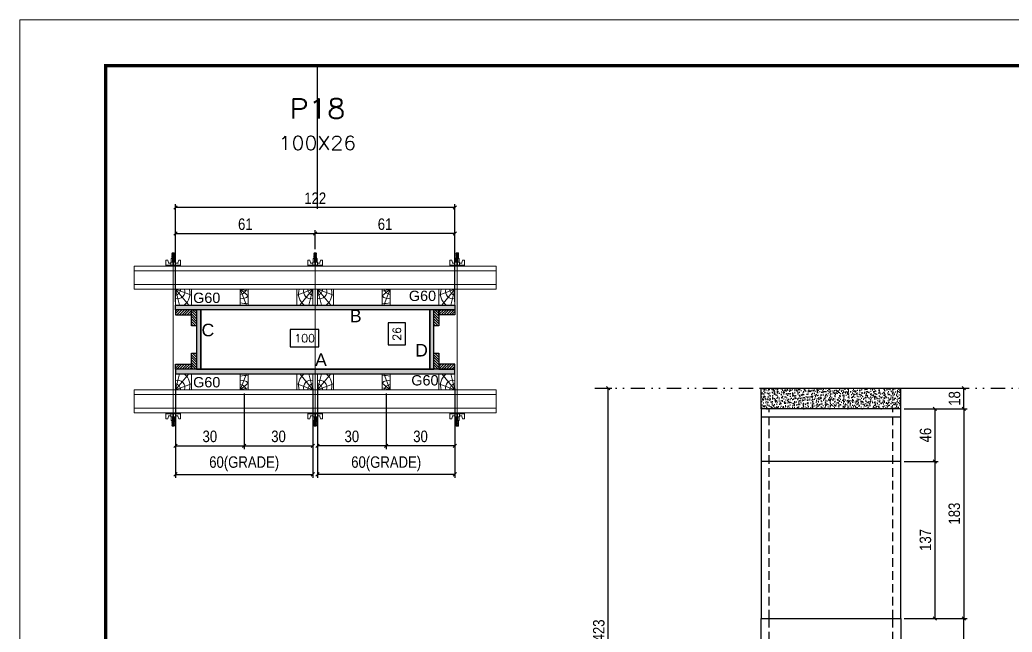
# Model space of a CAD drawing. Header units: millimetres. Extents: x 787 to 8287, y -592 to 17063.
# Drawn here: x 4609 to 5476, y 6815 to 7350 of the extents above; entities that cross this region are included whole.
import ezdxf
from ezdxf.enums import TextEntityAlignment as Align

# ---------------------------------------------------------------- set-up
doc = ezdxf.new("R2010")
doc.units = ezdxf.units.MM
for name, pattern in [('DASHED', [0.75, 0.5, -0.25]), ('DIVIDE2', [0.625, 0.25, -0.125, 0, -0.125, 0, -0.125]), ('HIDDEN', [0.375, 0.25, -0.125])]:
    doc.linetypes.add(name, pattern=pattern)
for name, color, linetype in [('CHAPA', 1, 'Continuous'), ('COTA', 241, 'Continuous'), ('Cota Seção (2x)', 241, 'Continuous'), ('Nível', 160, 'Continuous'), ('Painéis', 200, 'Continuous'), ('SARR_2.2x7', 40, 'Continuous'), ('SARRAFO', 251, 'Continuous'), ('Sarrafo de Pressão', 42, 'HIDDEN'), ('Texto de Titulo', 7, 'Continuous'), ('Texto Qtd Sarr', 242, 'Continuous'), ('TEXTO_GERAL', 7, 'Continuous')]:
    doc.layers.add(name, color=color, linetype=linetype)
for name, color, linetype, lineweight in [('Folhas', 255, 'Continuous', 9), ('Hachura', 251, 'Continuous', 9), ('Madeira', 126, 'Continuous', 18), ('Perfil Metálico', 224, 'Continuous', 18), ('SARRAFO DE PRESSAO', 251, 'DASHED', 9), ('Texto Seção', 7, 'Continuous', 15)]:
    doc.layers.add(name, color=color, linetype=linetype, lineweight=lineweight)
doc.styles.add('ARIAL', font='arial.ttf')
doc.styles.add('COTA TECNICA', font='techl___.ttf', dxfattribs={"height": 10})
doc.styles.add('COTA TECNICA 2X', font='techl___.ttf', dxfattribs={"height": 10})
doc.styles.add('COTA TECNICA-50', font='techl___.ttf', dxfattribs={"height": 10})
doc.styles.add('ROMANS', font='romans.shx')
doc.styles.add('SANSSERIF', font='sas_____.pfb')
doc.dimstyles.new('COTA PAINEL-50', dxfattribs={"dimtxt": 10, "dimasz": 3, "dimexe": 3, "dimexo": 3, "dimgap": 3, "dimtad": 1, "dimdec": 1, "dimzin": 12, "dimdsep": 46, "dimtxsty": 'COTA TECNICA-50', "dimblk1": 'OBLIQUE', "dimblk2": 'OBLIQUE', "dimsah": 1, "dimcen": 0.9, "dimclrd": 4, "dimclre": 4, "dimclrt": 240, "dimadec": 1, "dimazin": 3, "dimtfac": 1, "dimtdec": 1, "dimtmove": 0, "dimatfit": 3, "dimfxl": 0, "dimtolj": 1, "dimtzin": 12, "dimarcsym": 0})
doc.dimstyles.new('PAINEL', dxfattribs={"dimtxt": 10, "dimasz": 3, "dimexe": 3, "dimexo": 3, "dimgap": 3, "dimtad": 1, "dimdec": 1, "dimzin": 12, "dimdsep": 46, "dimtxsty": 'COTA TECNICA', "dimblk1": 'OBLIQUE', "dimblk2": 'OBLIQUE', "dimsah": 1, "dimcen": 0.9, "dimclrd": 4, "dimclre": 4, "dimclrt": 240, "dimadec": 1, "dimazin": 3, "dimtfac": 1, "dimtdec": 1, "dimtmove": 0, "dimatfit": 3, "dimfxl": 0, "dimtolj": 1, "dimtzin": 12, "dimarcsym": 0})
doc.dimstyles.new('SECAO PILAR', dxfattribs={"dimtxt": 10, "dimasz": 3, "dimexe": 3, "dimexo": 3, "dimgap": 3, "dimtad": 1, "dimdec": 1, "dimlfac": 0.5, "dimzin": 12, "dimdsep": 46, "dimtxsty": 'COTA TECNICA 2X', "dimblk1": 'OBLIQUE', "dimblk2": 'OBLIQUE', "dimsah": 1, "dimcen": 0.9, "dimclrd": 256, "dimclre": 256, "dimclrt": 256, "dimadec": 1, "dimazin": 3, "dimtfac": 1, "dimtdec": 1, "dimtmove": 0, "dimatfit": 3, "dimfxl": 0, "dimtolj": 1, "dimtzin": 12, "dimarcsym": 0})
doc.dimstyles.new('SECÇÃO 2', dxfattribs={"dimtxt": 7, "dimasz": 6, "dimexe": 0.18, "dimexo": 2, "dimgap": -4, "dimtad": 3, "dimdec": 1, "dimlfac": 0.5, "dimzin": 12, "dimdsep": 46, "dimtxsty": 'ROMANS', "dimblk": 'ARCHTICK', "dimcen": 0.09, "dimse1": 1, "dimse2": 1, "dimsd1": 1, "dimsd2": 1, "dimclrd": 180, "dimclre": 5, "dimclrt": 1, "dimadec": 0, "dimazin": 3, "dimtfac": 1, "dimtdec": 1, "dimtofl": 0, "dimtmove": 0, "dimatfit": 3, "dimldrblk": 'ARCHTICK', "dimfxl": 0, "dimtolj": 1, "dimtzin": 0, "dimarcsym": 0})

# ---------------------------------------------------------------- blocks, each defined once
blk = doc.blocks.new('9999999999')
at = {"layer": 'Folhas'}
blk.add_lwpolyline([(98138.98, 34190.21), (99623.98, 34190.21), (99623.98, 35240.21), (98138.98, 35240.21)], close=True, dxfattribs=at)
at = {"layer": 'Folhas', "color": 30, "const_width": 3}
blk.add_lwpolyline([(98213.98, 34230.21), (99583.98, 34230.21), (99583.98, 35200.21), (98213.98, 35200.21)], close=True, dxfattribs=at)
blk = doc.blocks.new('titulo1')
at = {"layer": 'Defpoints', "color": 252, "linetype": 'HIDDEN', "ltscale": 2}
blk.add_line((0, 0), (0, 125), dxfattribs=at)
at = {"layer": 'Defpoints', "style": 'ROMANS', "oblique": 15}
blk.add_attdef('FOLHA', text='', height=10, dxfattribs=at).set_placement((0, 15.58), align=Align.MIDDLE_CENTER)
at = {"layer": 'Texto Qtd Sarr', "color": 3, "style": 'ROMANS', "oblique": 15}
for tag, height, p in [('TITULO', 17, (0, 71.45)), ('SEÇÃO', 12, (0, 41.55))]:
    blk.add_attdef(tag, text='', height=height, dxfattribs=at).set_placement(p, align=Align.MIDDLE_CENTER)
blk = doc.blocks.new('*D63')
at = {"layer": 'Cota Seção (2x)', "color": 180, "lineweight": -2}
for p, q in [((4870.2, 7079.36), (4845.2, 7079.36)), ((4845.2, 7079.36), (4845.2, 7064.36)), ((4870.2, 7064.36), (4870.2, 7079.36)), ((4845.2, 7064.36), (4870.2, 7064.36))]:
    blk.add_line(p, q, dxfattribs=at)
at = {"layer": 'Defpoints', "color": 0}
for p in [(4766.92, 7096.75), (4966.92, 7096.75), (4766.92, 7060.36)]:
    blk.add_point(p, dxfattribs=at)
at = {"layer": 'Cota Seção (2x)', "color": 1, "insert": (4857.7, 7071.86), "char_height": 7, "attachment_point": 5, "style": 'ROMANS'}
blk.add_mtext('\\A1;100', dxfattribs=at)
blk = doc.blocks.new('_ArchTick')
at = {"color": 0, "linetype": 'ByBlock', "const_width": 0.15}
blk.add_lwpolyline([(-0.5, -0.5), (0.5, 0.5)], dxfattribs=at)
blk = doc.blocks.new('_Oblique')
at = {"color": 0, "linetype": 'ByBlock', "lineweight": -2}
blk.add_line((-0.5, -0.5), (0.5, 0.5), dxfattribs=at)
blk = doc.blocks.new('*D64')
at = {"layer": 'Cota Seção (2x)', "lineweight": -2}
for p, q in [((4744.92, 7103.75), (4744.92, 7189.04)), ((4988.92, 7186.04), (4744.92, 7186.04)), ((4988.92, 7103.75), (4988.92, 7189.04))]:
    blk.add_line(p, q, dxfattribs=at)
at = {"layer": 'Defpoints', "color": 0}
for p in [(4744.92, 7186.04), (4744.92, 7100.75), (4988.92, 7100.75)]:
    blk.add_point(p, dxfattribs=at)
at = {"layer": 'Cota Seção (2x)', "lineweight": -2, "xscale": 3, "yscale": 3, "zscale": 3, "rotation": 180}
blk.add_blockref('_Oblique', (4744.92, 7186.04), dxfattribs=at)
at = {"layer": 'Cota Seção (2x)', "lineweight": -2, "xscale": 3, "yscale": 3, "zscale": 3}
blk.add_blockref('_Oblique', (4988.92, 7186.04), dxfattribs=at)
at = {"layer": 'Cota Seção (2x)', "insert": (4866.92, 7194.1), "char_height": 10, "attachment_point": 5, "style": 'COTA TECNICA 2X'}
blk.add_mtext('\\A1;122', dxfattribs=at)
blk = doc.blocks.new('*D65')
at = {"layer": 'Cota Seção (2x)', "lineweight": -2}
for p, q in [((4866.92, 7149.55), (4866.92, 7166.27)), ((4988.92, 7163.27), (4866.92, 7163.27)), ((4988.92, 7137.75), (4988.92, 7166.27))]:
    blk.add_line(p, q, dxfattribs=at)
at = {"layer": 'Defpoints', "color": 0}
for p in [(4866.92, 7163.27), (4866.92, 7146.55), (4988.92, 7134.75)]:
    blk.add_point(p, dxfattribs=at)
at = {"layer": 'Cota Seção (2x)', "lineweight": -2, "xscale": 3, "yscale": 3, "zscale": 3, "rotation": 180}
blk.add_blockref('_Oblique', (4866.92, 7163.27), dxfattribs=at)
at = {"layer": 'Cota Seção (2x)', "lineweight": -2, "xscale": 3, "yscale": 3, "zscale": 3}
blk.add_blockref('_Oblique', (4988.92, 7163.27), dxfattribs=at)
at = {"layer": 'Cota Seção (2x)', "insert": (4927.92, 7171.38), "char_height": 10, "attachment_point": 5, "style": 'COTA TECNICA 2X'}
blk.add_mtext('\\A1;61', dxfattribs=at)
blk = doc.blocks.new('*D66')
at = {"layer": 'Cota Seção (2x)', "lineweight": -2}
for p, q in [((4744.92, 7137.75), (4744.92, 7166.27)), ((4744.92, 7163.27), (4866.92, 7163.27)), ((4866.92, 7149.55), (4866.92, 7166.27))]:
    blk.add_line(p, q, dxfattribs=at)
at = {"layer": 'Defpoints', "color": 0}
for p in [(4866.92, 7163.27), (4866.92, 7146.55), (4744.92, 7134.75)]:
    blk.add_point(p, dxfattribs=at)
at = {"layer": 'Cota Seção (2x)', "lineweight": -2, "xscale": 3, "yscale": 3, "zscale": 3, "rotation": 180}
blk.add_blockref('_Oblique', (4744.92, 7163.27), dxfattribs=at)
at = {"layer": 'Cota Seção (2x)', "lineweight": -2, "xscale": 3, "yscale": 3, "zscale": 3}
blk.add_blockref('_Oblique', (4866.92, 7163.27), dxfattribs=at)
at = {"layer": 'Cota Seção (2x)', "insert": (4805.92, 7171.38), "char_height": 10, "attachment_point": 5, "style": 'COTA TECNICA 2X'}
blk.add_mtext('\\A1;61', dxfattribs=at)
blk = doc.blocks.new('*D67')
at = {"layer": 'Cota Seção (2x)', "color": 180, "lineweight": -2}
for p, q in [((4945.78, 7085.32), (4930.78, 7085.32)), ((4930.78, 7085.32), (4930.78, 7065.98)), ((4945.78, 7065.98), (4945.78, 7085.32)), ((4930.78, 7065.98), (4945.78, 7065.98))]:
    blk.add_line(p, q, dxfattribs=at)
at = {"layer": 'Defpoints', "color": 0}
for p in [(4966.92, 7096.75), (4949.78, 7044.75), (4966.92, 7044.75)]:
    blk.add_point(p, dxfattribs=at)
at = {"layer": 'Cota Seção (2x)', "color": 1, "insert": (4938.28, 7075.65), "char_height": 7, "attachment_point": 5, "rotation": 90, "style": 'ROMANS'}
blk.add_mtext('\\A1;26', dxfattribs=at)
blk = doc.blocks.new('C')
at = {"layer": 'Hachura', "color": 0}
for p, q in [((0, 3.22), (0, -3.22)), ((0.45, 3.22), (0, 3.22)), ((0.46, 3.16), (0, 3.16)), ((0.46, 3.05), (0, 3.05)), ((0.46, 2.88), (0, 2.88)), ((0, 2.75), (0, -1.16)), ((0.46, 2.65), (0, 2.65)), ((0.46, 2.23), (0, 2.23)), ((0.46, 1.51), (0, 1.51)), ((0.39, 0.49), (0.17, 0.49)), ((0.45, -3.23), (0.45, 3.22)), ((0.45, 3.22), (2.58, 3.22)), ((1.74, 0.97), (0.45, 0.97)), ((1.45, 0.1), (0.45, 0.1)), ((1.35, 1.94), (1.35, 0.96)), ((2.58, 2.39), (1.47, 2.09)), ((1.74, -0.97), (1.74, 0.97)), ((1.74, 0.97), (1.74, 0.84)), ((1.74, 0.97), (1.74, 0.84)), ((1.74, 0.84), (3.35, 0.84)), ((3.35, 0.45), (1.74, 0.45)), ((2.58, 3.22), (2.58, 2.39)), ((3.32, 0.84), (3.32, -0.84)), ((3.35, 0.84), (3.35, -0.84)), ((3.68, 0.45), (3.35, 0.45)), ((3.84, -0.52), (3.35, 0.45)), ((3.35, 0.06), (3.67, -0.57)), ((3.68, 0.45), (4.16, -0.52)), ((3.72, 0.5), (4.25, -0.57)), ((4.37, -0.55), (3.83, 0.53)), ((4.15, 0.45), (3.93, 0.45)), ((4.42, -0.52), (3.93, 0.45)), ((4.15, 0.45), (4.26, 0.45)), ((4.26, 0.45), (4.74, -0.52)), ((4.3, 0.5), (4.83, -0.57)), ((4.95, -0.55), (4.41, 0.53)), ((4.51, 0.45), (4.84, 0.45)), ((5, -0.52), (4.51, 0.45)), ((4.84, 0.45), (5.32, -0.52)), ((4.88, 0.5), (5.41, -0.57)), ((5.53, -0.55), (4.99, 0.53)), ((5.58, -0.52), (5.09, 0.45)), ((5.42, 0.45), (5.09, 0.45)), ((5.58, -0.52), (5.09, 0.45)), ((5.42, 0.45), (5.74, -0.19)), ((5.46, 0.5), (5.74, -0.07)), ((5.74, 0.19), (5.57, 0.53)), ((5.74, 0.32), (5.68, 0.45)), ((5.68, 0.45), (5.74, 0.45)), ((5.74, 0.45), (5.9, 0.29)), ((5.74, 0.45), (5.74, -0.52)), ((5.9, -0.36), (5.9, 0.29)), ((0.45, 0), (0, 0)), ((0.46, -1.52), (0, -1.52)), ((0.46, -2.23), (0, -2.23)), ((0.46, -2.65), (0, -2.65)), ((0.46, -2.88), (0, -2.88)), ((0.46, -3.05), (0, -3.05)), ((0.46, -3.16), (0, -3.16)), ((0, -3.22), (2.57, -3.22)), ((0.08, -0.48), (0.29, -0.48)), ((0.29, -0.48), (0.4, -0.48)), ((0.45, 0), (0.45, -0.97)), ((0.45, -0.16), (1.45, -0.16)), ((0.45, -0.65), (0.45, -0.32)), ((0.45, -3.23), (0.45, -0.65)), ((0.45, -0.97), (1.74, -0.97)), ((1.35, -1.94), (1.35, -0.97)), ((2.58, -2.39), (1.47, -2.1)), ((3.35, -0.32), (1.74, -0.32)), ((3.35, -0.84), (1.74, -0.84)), ((2.58, -3.23), (2.58, -2.39)), ((3.35, -0.07), (3.58, -0.52)), ((3.35, -0.52), (3.58, -0.52)), ((3.84, -0.52), (4.16, -0.52)), ((4.42, -0.52), (4.74, -0.52)), ((4.63, -0.52), (4.74, -0.52)), ((5, -0.52), (5.32, -0.52)), ((5.58, -0.52), (5.74, -0.52)), ((5.74, -0.52), (5.9, -0.36)), ((5.74, -0.52), (5.74, -0.52))]:
    blk.add_line(p, q, dxfattribs=at)
for centre, radius, start, end in [((1.52, 1.94), 0.161, 104.7436, 180), ((1.44, -0.03), 0.129, 272.695, 87.305), ((3.81, 0.39), 0.143, 25.5688, 154.4312), ((4.39, 0.39), 0.143, 25.5688, 154.4312), ((4.97, 0.39), 0.143, 25.5688, 154.4312), ((5.55, 0.39), 0.143, 25.5688, 154.4312), ((0.17, -0.37), 0.174, 221.744, 317.8592), ((1.52, -1.94), 0.161, 180, 255.2564), ((3.71, -0.4), 0.174, 222.1408, 318.256), ((4.29, -0.4), 0.174, 222.1408, 318.256), ((4.87, -0.4), 0.174, 222.1408, 318.256), ((5.45, -0.4), 0.174, 222.1408, 318.256), ((5.61, -0.4), 0.174, 317.8592, 318.256)]:
    blk.add_arc(centre, radius, start, end, dxfattribs=at)
blk = doc.blocks.new('PONTALETE')
at = {"layer": 'Madeira'}
for q in [(2.71, 7), (7, 5.76), (7, 1.74)]:
    blk.add_line((0, 0), q, dxfattribs=at)
blk.add_lwpolyline([(0, 0), (7, 0), (7, 7), (0, 7)], close=True, dxfattribs=at)
for centre, radius, start, end in [((2.04, 0.06), 6.23, 37.2818, 109.0913), ((1.09, 0.9), 3.19, 343.603, 109.9847), ((-0.21, -0.78), 3.09, 14.6322, 86.0383)]:
    blk.add_arc(centre, radius, start, end, dxfattribs=at)
blk = doc.blocks.new('*D68')
at = {"layer": 'Cota Seção (2x)', "lineweight": -2}
for p, q in [((4868.92, 7028.09), (4868.92, 6950.03)), ((4988.92, 7028.09), (4988.92, 6950.03)), ((4988.92, 6953.03), (4868.92, 6953.03))]:
    blk.add_line(p, q, dxfattribs=at)
at = {"layer": 'Defpoints', "color": 0}
for p in [(4868.92, 7031.09), (4988.92, 7031.09), (4868.92, 6953.03)]:
    blk.add_point(p, dxfattribs=at)
at = {"layer": 'Cota Seção (2x)', "lineweight": -2, "xscale": 3, "yscale": 3, "zscale": 3, "rotation": 180}
blk.add_blockref('_Oblique', (4868.92, 6953.03), dxfattribs=at)
at = {"layer": 'Cota Seção (2x)', "lineweight": -2, "xscale": 3, "yscale": 3, "zscale": 3}
blk.add_blockref('_Oblique', (4988.92, 6953.03), dxfattribs=at)
at = {"layer": 'Cota Seção (2x)', "insert": (4928.92, 6962.25), "char_height": 10, "attachment_point": 5, "style": 'COTA TECNICA 2X'}
blk.add_mtext('\\A1;60(GRADE)', dxfattribs=at)
blk = doc.blocks.new('MEIO PONTALETE')
at = {"layer": 'Madeira'}
for q in [(2.71, 7), (3.5, 2.88), (3.5, 0.87)]:
    blk.add_line((0, 0), q, dxfattribs=at)
blk.add_lwpolyline([(0, 0), (3.5, 0), (3.5, 7), (0, 7)], close=True, dxfattribs=at)
for centre, radius, start, end in [((2.04, 0.06), 6.23, 76.4499, 109.0913), ((1.09, 0.9), 3.19, 40.9063, 109.9847), ((-0.21, -0.78), 3.09, 14.6322, 86.0383)]:
    blk.add_arc(centre, radius, start, end, dxfattribs=at)
blk = doc.blocks.new('*D1120')
at = {"layer": 'Cota Seção (2x)', "lineweight": -2}
for p, q in [((4928.92, 7023.75), (4928.92, 6974.9)), ((4988.92, 7023.75), (4988.92, 6974.9)), ((4988.92, 6977.9), (4928.92, 6977.9))]:
    blk.add_line(p, q, dxfattribs=at)
at = {"layer": 'Defpoints', "color": 0}
for p in [(4928.92, 7026.75), (4988.92, 7026.75), (4928.92, 6977.9)]:
    blk.add_point(p, dxfattribs=at)
at = {"layer": 'Cota Seção (2x)', "lineweight": -2, "xscale": 3, "yscale": 3, "zscale": 3, "rotation": 180}
blk.add_blockref('_Oblique', (4928.92, 6977.9), dxfattribs=at)
at = {"layer": 'Cota Seção (2x)', "lineweight": -2, "xscale": 3, "yscale": 3, "zscale": 3}
blk.add_blockref('_Oblique', (4988.92, 6977.9), dxfattribs=at)
at = {"layer": 'Cota Seção (2x)', "insert": (4958.92, 6986.12), "char_height": 10, "attachment_point": 5, "style": 'COTA TECNICA 2X'}
blk.add_mtext('\\A1;30', dxfattribs=at)
blk = doc.blocks.new('*D1121')
at = {"layer": 'Cota Seção (2x)', "lineweight": -2}
for p, q in [((4868.92, 7023.75), (4868.92, 6974.9)), ((4928.92, 7023.75), (4928.92, 6974.9)), ((4928.92, 6977.9), (4868.92, 6977.9))]:
    blk.add_line(p, q, dxfattribs=at)
at = {"layer": 'Defpoints', "color": 0}
for p in [(4868.92, 7026.75), (4928.92, 7026.75), (4868.92, 6977.9)]:
    blk.add_point(p, dxfattribs=at)
at = {"layer": 'Cota Seção (2x)', "lineweight": -2, "xscale": 3, "yscale": 3, "zscale": 3, "rotation": 180}
blk.add_blockref('_Oblique', (4868.92, 6977.9), dxfattribs=at)
at = {"layer": 'Cota Seção (2x)', "lineweight": -2, "xscale": 3, "yscale": 3, "zscale": 3}
blk.add_blockref('_Oblique', (4928.92, 6977.9), dxfattribs=at)
at = {"layer": 'Cota Seção (2x)', "insert": (4898.92, 6986.12), "char_height": 10, "attachment_point": 5, "style": 'COTA TECNICA 2X'}
blk.add_mtext('\\A1;30', dxfattribs=at)
blk = doc.blocks.new('*D69')
at = {"layer": 'Cota Seção (2x)', "lineweight": -2}
for p, q in [((4744.92, 7028.09), (4744.92, 6950.03)), ((4864.92, 7028.09), (4864.92, 6950.03)), ((4744.92, 6953.03), (4864.92, 6953.03))]:
    blk.add_line(p, q, dxfattribs=at)
at = {"layer": 'Defpoints', "color": 0}
for p in [(4744.92, 7031.09), (4864.92, 7031.09), (4864.92, 6953.03)]:
    blk.add_point(p, dxfattribs=at)
at = {"layer": 'Cota Seção (2x)', "lineweight": -2, "xscale": 3, "yscale": 3, "zscale": 3, "rotation": 180}
blk.add_blockref('_Oblique', (4744.92, 6953.03), dxfattribs=at)
at = {"layer": 'Cota Seção (2x)', "lineweight": -2, "xscale": 3, "yscale": 3, "zscale": 3}
blk.add_blockref('_Oblique', (4864.92, 6953.03), dxfattribs=at)
at = {"layer": 'Cota Seção (2x)', "insert": (4804.92, 6962.25), "char_height": 10, "attachment_point": 5, "style": 'COTA TECNICA 2X'}
blk.add_mtext('\\A1;60(GRADE)', dxfattribs=at)
blk = doc.blocks.new('*D1122')
at = {"layer": 'Cota Seção (2x)', "lineweight": -2}
for p, q in [((4744.92, 7023.75), (4744.92, 6974.9)), ((4804.92, 7023.75), (4804.92, 6974.9)), ((4744.92, 6977.9), (4804.92, 6977.9))]:
    blk.add_line(p, q, dxfattribs=at)
at = {"layer": 'Defpoints', "color": 0}
for p in [(4744.92, 7026.75), (4804.92, 7026.75), (4804.92, 6977.9)]:
    blk.add_point(p, dxfattribs=at)
at = {"layer": 'Cota Seção (2x)', "lineweight": -2, "xscale": 3, "yscale": 3, "zscale": 3, "rotation": 180}
blk.add_blockref('_Oblique', (4744.92, 6977.9), dxfattribs=at)
at = {"layer": 'Cota Seção (2x)', "lineweight": -2, "xscale": 3, "yscale": 3, "zscale": 3}
blk.add_blockref('_Oblique', (4804.92, 6977.9), dxfattribs=at)
at = {"layer": 'Cota Seção (2x)', "insert": (4774.92, 6986.12), "char_height": 10, "attachment_point": 5, "style": 'COTA TECNICA 2X'}
blk.add_mtext('\\A1;30', dxfattribs=at)
blk = doc.blocks.new('*D1123')
at = {"layer": 'Cota Seção (2x)', "lineweight": -2}
for p, q in [((4804.92, 7023.75), (4804.92, 6974.9)), ((4864.92, 7023.75), (4864.92, 6974.9)), ((4804.92, 6977.9), (4864.92, 6977.9))]:
    blk.add_line(p, q, dxfattribs=at)
at = {"layer": 'Defpoints', "color": 0}
for p in [(4804.92, 7026.75), (4864.92, 7026.75), (4864.92, 6977.9)]:
    blk.add_point(p, dxfattribs=at)
at = {"layer": 'Cota Seção (2x)', "lineweight": -2, "xscale": 3, "yscale": 3, "zscale": 3, "rotation": 180}
blk.add_blockref('_Oblique', (4804.92, 6977.9), dxfattribs=at)
at = {"layer": 'Cota Seção (2x)', "lineweight": -2, "xscale": 3, "yscale": 3, "zscale": 3}
blk.add_blockref('_Oblique', (4864.92, 6977.9), dxfattribs=at)
at = {"layer": 'Cota Seção (2x)', "insert": (4834.92, 6986.12), "char_height": 10, "attachment_point": 5, "style": 'COTA TECNICA 2X'}
blk.add_mtext('\\A1;30', dxfattribs=at)
blk = doc.blocks.new('*D1272')
at = {"layer": 'COTA', "color": 4, "lineweight": -2}
for p, q in [((5113.99, 7028.25), (5125.84, 7028.25)), ((5122.84, 6605.25), (5122.84, 7028.25)), ((5113.99, 6605.25), (5125.84, 6605.25))]:
    blk.add_line(p, q, dxfattribs=at)
at = {"layer": 'Defpoints', "color": 0}
for p in [(5110.99, 7028.25), (5122.84, 7028.25), (5110.99, 6605.25)]:
    blk.add_point(p, dxfattribs=at)
at = {"layer": 'COTA', "color": 4, "lineweight": -2, "xscale": 3, "yscale": 3, "zscale": 3}
for p, rotation in [((5122.84, 7028.25), 90), ((5122.84, 6605.25), 270)]:
    blk.add_blockref('_Oblique', p, dxfattribs=dict(at, rotation=rotation))
at = {"layer": 'COTA', "color": 240, "insert": (5114.62, 6816.75), "char_height": 10, "attachment_point": 5, "rotation": 90, "style": 'COTA TECNICA-50'}
blk.add_mtext('\\A1;423', dxfattribs=at)
blk = doc.blocks.new('*D505')
at = {"layer": 'COTA', "color": 4, "lineweight": -2}
for p, q in [((5381.26, 6827.25), (5436.34, 6827.25)), ((5433.34, 6729.25), (5433.34, 6827.25)), ((5381.26, 6729.25), (5436.34, 6729.25))]:
    blk.add_line(p, q, dxfattribs=at)
at = {"layer": 'Defpoints', "color": 0}
for p in [(5378.26, 6827.25), (5433.34, 6827.25), (5378.26, 6729.25)]:
    blk.add_point(p, dxfattribs=at)
at = {"layer": 'COTA', "color": 4, "lineweight": -2, "xscale": 3, "yscale": 3, "zscale": 3}
for p, rotation in [((5433.34, 6827.25), 90), ((5433.34, 6729.25), 270)]:
    blk.add_blockref('_Oblique', p, dxfattribs=dict(at, rotation=rotation))
at = {"layer": 'COTA', "color": 240, "insert": (5425.24, 6778.25), "char_height": 10, "attachment_point": 5, "rotation": 90, "style": 'COTA TECNICA-50'}
blk.add_mtext('\\A1;98', dxfattribs=at)
blk = doc.blocks.new('*D506')
at = {"layer": 'COTA', "color": 4, "lineweight": -2}
for p, q in [((5347.26, 7028.25), (5436.34, 7028.25)), ((5433.34, 7010.25), (5433.34, 7028.25)), ((5381.26, 7010.25), (5436.34, 7010.25))]:
    blk.add_line(p, q, dxfattribs=at)
at = {"layer": 'Defpoints', "color": 0}
for p in [(5344.26, 7028.25), (5433.34, 7028.25), (5378.26, 7010.25)]:
    blk.add_point(p, dxfattribs=at)
at = {"layer": 'COTA', "color": 4, "lineweight": -2, "xscale": 3, "yscale": 3, "zscale": 3}
for p, rotation in [((5433.34, 7028.25), 90), ((5433.34, 7010.25), 270)]:
    blk.add_blockref('_Oblique', p, dxfattribs=dict(at, rotation=rotation))
at = {"layer": 'COTA', "color": 240, "insert": (5425.25, 7019.25), "char_height": 10, "attachment_point": 5, "rotation": 90, "style": 'COTA TECNICA-50'}
blk.add_mtext('\\A1;18', dxfattribs=at)
blk = doc.blocks.new('*D507')
at = {"layer": 'COTA', "color": 4, "lineweight": -2}
for p, q in [((5381.26, 7010.25), (5436.34, 7010.25)), ((5433.34, 7010.25), (5433.34, 6827.25)), ((5381.26, 6827.25), (5436.34, 6827.25))]:
    blk.add_line(p, q, dxfattribs=at)
at = {"layer": 'Defpoints', "color": 0}
for p in [(5378.26, 7010.25), (5378.26, 6827.25), (5433.34, 6827.25)]:
    blk.add_point(p, dxfattribs=at)
at = {"layer": 'COTA', "color": 4, "lineweight": -2, "xscale": 3, "yscale": 3, "zscale": 3}
for p, rotation in [((5433.34, 7010.25), 90), ((5433.34, 6827.25), 270)]:
    blk.add_blockref('_Oblique', p, dxfattribs=dict(at, rotation=rotation))
at = {"layer": 'COTA', "color": 240, "insert": (5425.1, 6918.75), "char_height": 10, "attachment_point": 5, "rotation": 90, "style": 'COTA TECNICA-50'}
blk.add_mtext('\\A1;183', dxfattribs=at)
blk = doc.blocks.new('*D1282')
at = {"layer": 'COTA', "color": 4, "lineweight": -2}
for p, q in [((5381.26, 7010.25), (5411.07, 7010.25)), ((5408.07, 7010.25), (5408.07, 6964.25)), ((5381.26, 6964.25), (5411.07, 6964.25))]:
    blk.add_line(p, q, dxfattribs=at)
at = {"layer": 'Defpoints', "color": 0}
for p in [(5378.26, 7010.25), (5378.26, 6964.25), (5408.07, 6964.25)]:
    blk.add_point(p, dxfattribs=at)
at = {"layer": 'COTA', "color": 4, "lineweight": -2, "xscale": 3, "yscale": 3, "zscale": 3}
for p, rotation in [((5408.07, 7010.25), 90), ((5408.07, 6964.25), 270)]:
    blk.add_blockref('_Oblique', p, dxfattribs=dict(at, rotation=rotation))
at = {"layer": 'COTA', "color": 240, "insert": (5399.97, 6987.25), "char_height": 10, "attachment_point": 5, "rotation": 90, "style": 'COTA TECNICA'}
blk.add_mtext('\\A1;46', dxfattribs=at)
blk = doc.blocks.new('*D1283')
at = {"layer": 'COTA', "color": 4, "lineweight": -2}
for p, q in [((5381.26, 6964.25), (5411.07, 6964.25)), ((5408.07, 6964.25), (5408.07, 6827.25)), ((5381.26, 6827.25), (5411.07, 6827.25))]:
    blk.add_line(p, q, dxfattribs=at)
at = {"layer": 'Defpoints', "color": 0}
for p in [(5378.26, 6964.25), (5378.26, 6827.25), (5408.07, 6827.25)]:
    blk.add_point(p, dxfattribs=at)
at = {"layer": 'COTA', "color": 4, "lineweight": -2, "xscale": 3, "yscale": 3, "zscale": 3}
for p, rotation in [((5408.07, 6964.25), 90), ((5408.07, 6827.25), 270)]:
    blk.add_blockref('_Oblique', p, dxfattribs=dict(at, rotation=rotation))
at = {"layer": 'COTA', "color": 240, "insert": (5399.85, 6895.75), "char_height": 10, "attachment_point": 5, "rotation": 90, "style": 'COTA TECNICA'}
blk.add_mtext('\\A1;137', dxfattribs=at)

msp = doc.modelspace()

# ---------------------------------------------------------------- hatches: boundary and pattern name
at = {"layer": 'COTA', "linetype": 'ByBlock'}
h = msp.add_hatch(dxfattribs=at)
h.set_pattern_fill('AR-CONC', color=256, scale=0.03)
h.set_pattern_definition([(50, (-3158.827, 2916.2606), (5.46554, -0.4781726), [0.5715, -6.2865]), (355, (-3158.827, 2916.2606), (-1.0573026, 5.7317054), [0.4572, -5.0292175]), (100.451445, (-3158.3713, 2916.2207), (4.4082374, 5.2535326), [0.4857003, -5.3427073]), (46.1842, (-3158.827, 2917.7846), (8.132371, -1.26127), [0.85725, -9.42975]), (96.63556, (-3158.149, 2917.6795), (7.122124, 7.422784), [0.728551, -8.014068]), (351.18415, (-3158.827, 2917.7846), (7.122124, 7.422784), [0.685799, -7.543792]), (21, (-3158.065, 2917.4036), (4.5484317, -3.067956), [0.5715, -6.2865]), (326, (-3158.065, 2917.4036), (1.854061, 5.525639), [0.4572, -5.0292]), (71.451445, (-3157.686, 2917.148), (6.4024926, 2.457683), [0.4857003, -5.342698]), (37.5, (-3158.8268, 2916.2606), (0.0926581, 2.53665117), [0, -4.96824, 0, -5.1054, 0, -5.04825]), (7.5, (-3158.8268, 2916.2606), (2.0045899, 3.00541724), [0, -2.91084, 0, -4.85394, 0, -1.92405]), (327.5, (-3160.526, 2916.2606), (4.06771786, -0.1718623), [0, -1.905, 0, -5.9436, 0, -7.8867]), (317.5, (-3161.288, 2916.2606), (4.4438754, 0.7627947), [0, -2.4765, 0, -3.94716, 0, -5.6007])])
h.paths.add_polyline_path([(5256.26, 7010.25), (5378.26, 7010.25), (5378.26, 7028.25), (5256.26, 7028.25)])
at = {"layer": 'Hachura'}
h = msp.add_hatch(color=256, dxfattribs=at)
h.dxf.hatch_style = 1
h.paths.add_polyline_path([(4744.92, 7096.75), (4744.92, 7100.75), (4988.92, 7100.75), (4988.92, 7096.75)])
h = msp.add_hatch(color=256, dxfattribs=at)
h.dxf.hatch_style = 1
h.paths.add_polyline_path([(4744.92, 7096.75), (4744.92, 7100.75), (4988.92, 7100.75), (4988.92, 7096.75)])
h = msp.add_hatch(dxfattribs=at)
h.set_pattern_fill('ANSI31', color=256, scale=0.5, angle=360, style=0)
h.set_pattern_definition([(45, (14247.8754, 29988.1577), (-1.12253202, 1.12253202), [])])
h.paths.add_polyline_path([(4758.92, 7096.75), (4758.92, 7092.35), (4744.92, 7092.35), (4744.92, 7096.75)])
h = msp.add_hatch(dxfattribs=at)
h.set_pattern_fill('ANSI31', color=256, scale=0.5, angle=630, style=0)
h.set_pattern_definition([(315, (27688.3317, -2406.2023), (1.12253202, 1.12253202), [])])
h.paths.add_polyline_path([(4758.92, 7082.75), (4763.32, 7082.75), (4763.32, 7096.75), (4758.92, 7096.75)])
h = msp.add_hatch(color=256, dxfattribs=at)
h.dxf.hatch_style = 1
h.paths.add_polyline_path([(4766.92, 7096.75), (4763.32, 7096.75), (4763.32, 7044.75), (4766.92, 7044.75)])
h = msp.add_hatch(color=256, dxfattribs=at)
h.dxf.hatch_style = 1
h.paths.add_polyline_path([(4766.92, 7096.75), (4763.32, 7096.75), (4763.32, 7044.75), (4766.92, 7044.75)])
h = msp.add_hatch(color=256, dxfattribs=at)
h.dxf.hatch_style = 1
h.paths.add_polyline_path([(4970.52, 7096.75), (4966.92, 7096.75), (4966.92, 7044.75), (4970.52, 7044.75)])
h = msp.add_hatch(color=256, dxfattribs=at)
h.dxf.hatch_style = 1
h.paths.add_polyline_path([(4970.52, 7096.75), (4966.92, 7096.75), (4966.92, 7044.75), (4970.52, 7044.75)])
h = msp.add_hatch(dxfattribs=at)
h.set_pattern_fill('ANSI31', color=256, scale=0.5, angle=630, style=0)
h.set_pattern_definition([(315, (27899.9317, -2406.2023), (1.12253202, 1.12253202), [])])
h.paths.add_polyline_path([(4970.52, 7082.75), (4974.92, 7082.75), (4974.92, 7096.75), (4970.52, 7096.75)])
h = msp.add_hatch(dxfattribs=at)
h.set_pattern_fill('ANSI31', color=256, scale=0.5, angle=360, style=0)
h.set_pattern_definition([(45, (14112.8754, 29988.1577), (-1.12253202, 1.12253202), [])])
h.paths.add_polyline_path([(4974.92, 7096.75), (4974.92, 7092.35), (4988.92, 7092.35), (4988.92, 7096.75)])
h = msp.add_hatch(dxfattribs=at)
h.set_pattern_fill('ANSI31', color=256, scale=0.5, angle=630, style=0)
h.set_pattern_definition([(315, (27688.3317, -2444.2023), (1.12253202, 1.12253202), [])])
h.paths.add_polyline_path([(4758.92, 7044.75), (4763.32, 7044.75), (4763.32, 7058.75), (4758.92, 7058.75)])
h = msp.add_hatch(dxfattribs=at)
h.set_pattern_fill('ANSI31', color=256, scale=0.5, angle=630, style=0)
h.set_pattern_definition([(315, (27899.9317, -2444.2023), (1.12253202, 1.12253202), [])])
h.paths.add_polyline_path([(4970.52, 7044.75), (4974.92, 7044.75), (4974.92, 7058.75), (4970.52, 7058.75)])
h = msp.add_hatch(dxfattribs=at)
h.set_pattern_fill('ANSI31', color=256, scale=0.5, angle=360, style=0)
h.set_pattern_definition([(45, (14247.8754, 29974.1577), (-1.12253202, 1.12253202), [])])
h.paths.add_polyline_path([(4758.92, 7044.75), (4758.92, 7049.15), (4744.92, 7049.15), (4744.92, 7044.75)])
h = msp.add_hatch(dxfattribs=at)
h.set_pattern_fill('ANSI31', color=256, scale=0.5, angle=360, style=0)
h.set_pattern_definition([(45, (14112.8754, 29974.1577), (-1.12253202, 1.12253202), [])])
h.paths.add_polyline_path([(4974.92, 7044.75), (4974.92, 7049.15), (4988.92, 7049.15), (4988.92, 7044.75)])
h = msp.add_hatch(color=256, dxfattribs=at)
h.dxf.hatch_style = 1
h.paths.add_polyline_path([(4744.92, 7044.75), (4744.92, 7040.75), (4988.92, 7040.75), (4988.92, 7044.75)])
h = msp.add_hatch(color=256, dxfattribs=at)
h.dxf.hatch_style = 1
h.paths.add_polyline_path([(4744.92, 7044.75), (4744.92, 7040.75), (4988.92, 7040.75), (4988.92, 7044.75)])

# ---------------------------------------------------------------- linework, layer by layer
at = {"layer": 'CHAPA'}
for points in [[(4744.92, 7096.75), (4744.92, 7100.75), (4988.92, 7100.75), (4988.92, 7096.75)], [(4744.92, 7096.75), (4744.92, 7100.75), (4988.92, 7100.75), (4988.92, 7096.75)], [(4766.92, 7096.75), (4763.32, 7096.75), (4763.32, 7044.75), (4766.92, 7044.75)], [(4766.92, 7096.75), (4763.32, 7096.75), (4763.32, 7044.75), (4766.92, 7044.75)], [(4970.52, 7096.75), (4966.92, 7096.75), (4966.92, 7044.75), (4970.52, 7044.75)], [(4970.52, 7096.75), (4966.92, 7096.75), (4966.92, 7044.75), (4970.52, 7044.75)], [(4744.92, 7044.75), (4744.92, 7040.75), (4988.92, 7040.75), (4988.92, 7044.75)], [(4744.92, 7044.75), (4744.92, 7040.75), (4988.92, 7040.75), (4988.92, 7044.75)]]:
    msp.add_lwpolyline(points, close=True, dxfattribs=at)
at = {"layer": 'COTA', "linetype": 'ByBlock'}
for p, q in [((5256.26, 7028.25), (5256.26, 7028.25)), ((5256.26, 7010.25), (5256.26, 7028.25)), ((5256.26, 7028.25), (5378.26, 7028.25)), ((5378.26, 7010.25), (5378.26, 7028.25))]:
    msp.add_line(p, q, dxfattribs=at)
at = {"layer": 'Hachura'}
for p, q in [((4742.92, 7145.55), (4742.91, 6999.75)), ((4866.92, 7145.55), (4866.91, 6999.75)), ((4990.92, 7145.55), (4990.93, 6999.75))]:
    msp.add_line(p, q, dxfattribs=at)
at = {"layer": 'Madeira'}
for points in [[(4744.92, 7100.75), (4744.92, 7114.75), (4864.92, 7114.75), (4864.92, 7100.75)], [(4988.92, 7100.75), (4988.92, 7114.75), (4868.92, 7114.75), (4868.92, 7100.75)], [(4744.92, 7040.75), (4744.92, 7026.75), (4864.92, 7026.75), (4864.92, 7040.75)], [(4988.92, 7040.75), (4988.92, 7026.75), (4868.92, 7026.75), (4868.92, 7040.75)]]:
    msp.add_lwpolyline(points, close=True, dxfattribs=at)
at = {"layer": 'Nível', "color": 4, "linetype": 'DIVIDE2', "ltscale": 50}
msp.add_line((5110.99, 7028.25), (6054, 7028.25), dxfattribs=at)
at = {"layer": 'Painéis'}
for p, q in [((5344.26, 7010.25), (5256.26, 7010.25)), ((5378.26, 6964.25), (5256.26, 6964.25))]:
    msp.add_line(p, q, dxfattribs=at)
for points in [[(4966.92, 7044.75), (4966.92, 7096.75), (4766.92, 7096.75), (4766.92, 7044.75)], [(5378.26, 7010.25), (5256.26, 7010.25), (5256.26, 6827.25), (5378.26, 6827.25)], [(5256.26, 6827.25), (5378.26, 6827.25), (5378.26, 6729.25), (5256.26, 6729.25)]]:
    msp.add_lwpolyline(points, close=True, dxfattribs=at)
at = {"layer": 'Perfil Metálico'}
for points in [[(4708.92, 7134.75), (4708.92, 7114.75), (5024.92, 7114.75), (5024.92, 7134.75)], [(5024.92, 7118.75), (5024.92, 7130.75), (4708.92, 7130.75), (4708.92, 7118.75)], [(4708.92, 7006.75), (4708.92, 7026.75), (5024.92, 7026.75), (5024.92, 7006.75)], [(5024.92, 7022.75), (5024.92, 7010.75), (4708.92, 7010.75), (4708.92, 7022.75)]]:
    msp.add_lwpolyline(points, close=True, dxfattribs=at)
at = {"layer": 'SARR_2.2x7'}
msp.add_line((5256.26, 7003.25), (5378.26, 7003.25), dxfattribs=at)
at = {"layer": 'SARRAFO'}
for points in [[(4744.92, 7092.35), (4758.92, 7092.35), (4758.92, 7096.75), (4744.92, 7096.75)], [(4763.32, 7096.75), (4763.32, 7082.75), (4758.92, 7082.75), (4758.92, 7096.75)], [(4763.32, 7096.75), (4763.32, 7082.75), (4758.92, 7082.75), (4758.92, 7096.75)], [(4974.92, 7096.75), (4974.92, 7082.75), (4970.52, 7082.75), (4970.52, 7096.75)], [(4974.92, 7096.75), (4974.92, 7082.75), (4970.52, 7082.75), (4970.52, 7096.75)], [(4988.92, 7092.35), (4974.92, 7092.35), (4974.92, 7096.75), (4988.92, 7096.75)], [(4763.32, 7058.75), (4763.32, 7044.75), (4758.92, 7044.75), (4758.92, 7058.75)], [(4763.32, 7058.75), (4763.32, 7044.75), (4758.92, 7044.75), (4758.92, 7058.75)], [(4974.92, 7058.75), (4974.92, 7044.75), (4970.52, 7044.75), (4970.52, 7058.75)], [(4974.92, 7058.75), (4974.92, 7044.75), (4970.52, 7044.75), (4970.52, 7058.75)], [(4744.92, 7049.15), (4758.92, 7049.15), (4758.92, 7044.75), (4744.92, 7044.75)], [(4988.92, 7049.15), (4974.92, 7049.15), (4974.92, 7044.75), (4988.92, 7044.75)]]:
    msp.add_lwpolyline(points, close=True, dxfattribs=at)
at = {"layer": 'Sarrafo de Pressão', "ltscale": 30}
for p, q in [((5263.26, 6827.25), (5263.26, 7010.25)), ((5371.26, 6827.25), (5371.26, 7010.25)), ((5263.26, 6729.25), (5263.26, 6827.25)), ((5371.26, 6729.25), (5371.26, 6827.25))]:
    msp.add_line(p, q, dxfattribs=at)

# ---------------------------------------------------------------- block references
at = {"layer": 'Hachura', "linetype": 'Continuous', "yscale": 2, "zscale": 2}
for p, xscale, rotation in [((4742.92, 7134.75), -2, 270), ((4866.92, 7134.75), -2, 270), ((4990.92, 7134.75), 2, 90), ((4742.92, 7006.75), 2, 270), ((4866.92, 7006.75), 2, 270), ((4990.92, 7006.75), -2, 90)]:
    msp.add_blockref('C', p, dxfattribs=dict(at, xscale=xscale, rotation=rotation))
at = {"layer": 'Madeira'}
for name, p, xscale, yscale, zscale, rotation in [('PONTALETE', (4744.92, 7114.75), 2, 2, 2, 270), ('PONTALETE', (4744.92, 7114.75), 2, 2, 2, 270), ('MEIO PONTALETE', (4801.42, 7114.75), -1.999999997962732, 1.999999997962732, 1.999999997962732, 180), ('PONTALETE', (4864.92, 7114.75), -2, 2, 2, 90), ('PONTALETE', (4868.92, 7114.75), 2, 2, 2, 270), ('MEIO PONTALETE', (4932.42, 7114.75), 1.999999997962732, 1.999999997962732, 1.999999997962732, 180), ('PONTALETE', (4988.92, 7114.75), -2, 2, 2, 90), ('PONTALETE', (4744.92, 7026.75), -2, 2, 2, 270), ('PONTALETE', (4744.92, 7026.75), -2, 2, 2, 270), ('PONTALETE', (4864.92, 7026.75), 2, 2, 2, 90), ('PONTALETE', (4868.92, 7026.75), -2, 2, 2, 270), ('PONTALETE', (4988.92, 7026.75), 2, 2, 2, 90)]:
    msp.add_blockref(name, p, dxfattribs=dict(at, xscale=xscale, yscale=yscale, zscale=zscale, rotation=rotation))
at = {"layer": 'Madeira', "yscale": 1.999999997962732, "zscale": 1.999999997962732}
for p, xscale in [((4801.42, 7026.75), 1.999999997962732), ((4932.42, 7026.75), -1.999999997962732)]:
    msp.add_blockref('MEIO PONTALETE', p, dxfattribs=dict(at, xscale=xscale))
at = {"layer": 'SARRAFO DE PRESSAO', "color": 6, "linetype": 'ByBlock'}
msp.add_blockref('9999999999', (-93529.98, -27890.36), dxfattribs=at)
at = {"layer": 'Texto Seção'}
ref = msp.add_blockref('titulo1', (4868.82, 7184.84), dxfattribs=at)
ref.add_attrib('TITULO', 'P18', dxfattribs={"layer": 'Texto de Titulo', "color": 7, "height": 17, "style": 'ROMANS', "width": 1.1}).set_placement((4868.82, 7272.34), align=Align.MIDDLE_CENTER)
ref.add_attrib('SEÇÃO', '100X26', dxfattribs={"layer": 'Texto de Titulo', "color": 7, "height": 12, "style": 'ROMANS', "width": 1.1}).set_placement((4868.82, 7242.34), align=Align.MIDDLE_CENTER)

# ---------------------------------------------------------------- texts
at = {"layer": 'Texto Seção', "color": 0, "linetype": 'Continuous', "style": 'SANSSERIF'}
for p in [(4760.32, 7107.16), (4948.74, 7108.89), (4760.32, 7033.46), (4950.87, 7035.14)]:
    msp.add_text('G60', height=9, dxfattribs=at).set_placement(p, align=Align.MIDDLE_LEFT)
at = {"layer": 'TEXTO_GERAL', "style": 'ARIAL'}
for s, p in [('B', (4902.31, 7091.34)), ('C', (4773.22, 7079.03)), ('D', (4959.78, 7061.41)), ('A', (4871.97, 7053.05))]:
    msp.add_text(s, height=11, dxfattribs=at).set_placement(p, align=Align.MIDDLE_CENTER)

# ---------------------------------------------------------------- dimensions: what is measured, and where the dimension line sits
at = {"layer": 'COTA'}
for base, p1, p2, dimstyle, picture, middle in [((5122.84, 7028.25), (5110.99, 6605.25), (5110.99, 7028.25), 'COTA PAINEL-50', '*D1272', (5114.62, 6816.75)), ((5433.34, 7028.25), (5378.26, 7010.25), (5344.26, 7028.25), 'COTA PAINEL-50', '*D506', (5425.25, 7019.25)), ((5433.34, 6827.25), (5378.26, 7010.25), (5378.26, 6827.25), 'COTA PAINEL-50', '*D507', (5425.1, 6918.75)), ((5408.07, 6964.25), (5378.26, 7010.25), (5378.26, 6964.25), 'PAINEL', '*D1282', (5399.97, 6987.25)), ((5408.07, 6827.25), (5378.26, 6964.25), (5378.26, 6827.25), 'PAINEL', '*D1283', (5399.85, 6895.75)), ((5433.34, 6827.25), (5378.26, 6729.25), (5378.26, 6827.25), 'COTA PAINEL-50', '*D505', (5425.24, 6778.25))]:
    dim = msp.add_linear_dim(base=base, p1=p1, p2=p2, angle=90, dimstyle=dimstyle, dxfattribs=at)
    dim.commit()
    dim.dimension.update_dxf_attribs({"geometry": picture, "text_midpoint": middle})
at = {"layer": 'Cota Seção (2x)', "color": 241}
for base, p1, p2, picture, middle in [((4744.92, 7186.04), (4988.92, 7100.75), (4744.92, 7100.75), '*D64', (4866.92, 7194.1)), ((4866.92, 7163.27), (4988.92, 7134.75), (4866.92, 7146.55), '*D65', (4927.92, 7171.38)), ((4868.92, 6977.9), (4928.92, 7026.75), (4868.92, 7026.75), '*D1121', (4898.92, 6986.12)), ((4928.92, 6977.9), (4988.92, 7026.75), (4928.92, 7026.75), '*D1120', (4958.92, 6986.12))]:
    dim = msp.add_linear_dim(base=base, p1=p1, p2=p2, angle=180, dimstyle='SECAO PILAR', dxfattribs=at)
    dim.commit()
    dim.dimension.update_dxf_attribs({"geometry": picture, "text_midpoint": middle})
for base, p1, p2, picture, middle in [((4866.92, 7163.27), (4744.92, 7134.75), (4866.92, 7146.55), '*D66', (4805.92, 7171.38)), ((4804.92, 6977.9), (4744.92, 7026.75), (4804.92, 7026.75), '*D1122', (4774.92, 6986.12)), ((4864.92, 6977.9), (4804.92, 7026.75), (4864.92, 7026.75), '*D1123', (4834.92, 6986.12))]:
    dim = msp.add_linear_dim(base=base, p1=p1, p2=p2, dimstyle='SECAO PILAR', dxfattribs=at)
    dim.commit()
    dim.dimension.update_dxf_attribs({"geometry": picture, "text_midpoint": middle})
for base, p2, angle, picture, middle in [((4766.92, 7060.36), (4766.92, 7096.75), 180, '*D63', (4857.7, 7060.36)), ((4949.78, 7044.75), (4966.92, 7044.75), 270, '*D67', (4949.78, 7075.65))]:
    dim = msp.add_linear_dim(base=base, p1=(4966.92, 7096.75), p2=p2, angle=angle, dimstyle='SECÇÃO 2', dxfattribs=at)
    dim.commit()
    dim.dimension.update_dxf_attribs({"geometry": picture, "text_midpoint": middle, "dimtype": 160})
dim = msp.add_linear_dim(base=(4864.92, 6953.03), p1=(4744.92, 7031.09), p2=(4864.92, 7031.09), text='<>(GRADE)', dimstyle='SECAO PILAR', dxfattribs=at)
dim.commit()
dim.dimension.update_dxf_attribs({"geometry": '*D69', "text_midpoint": (4804.92, 6953.03), "dimtype": 160})
dim = msp.add_linear_dim(base=(4868.92, 6953.03), p1=(4988.92, 7031.09), p2=(4868.92, 7031.09), angle=180, text='<>(GRADE)', dimstyle='SECAO PILAR', dxfattribs=at)
dim.commit()
dim.dimension.update_dxf_attribs({"geometry": '*D68', "text_midpoint": (4928.92, 6953.03), "dimtype": 160})

doc.saveas('drawing.dxf')
